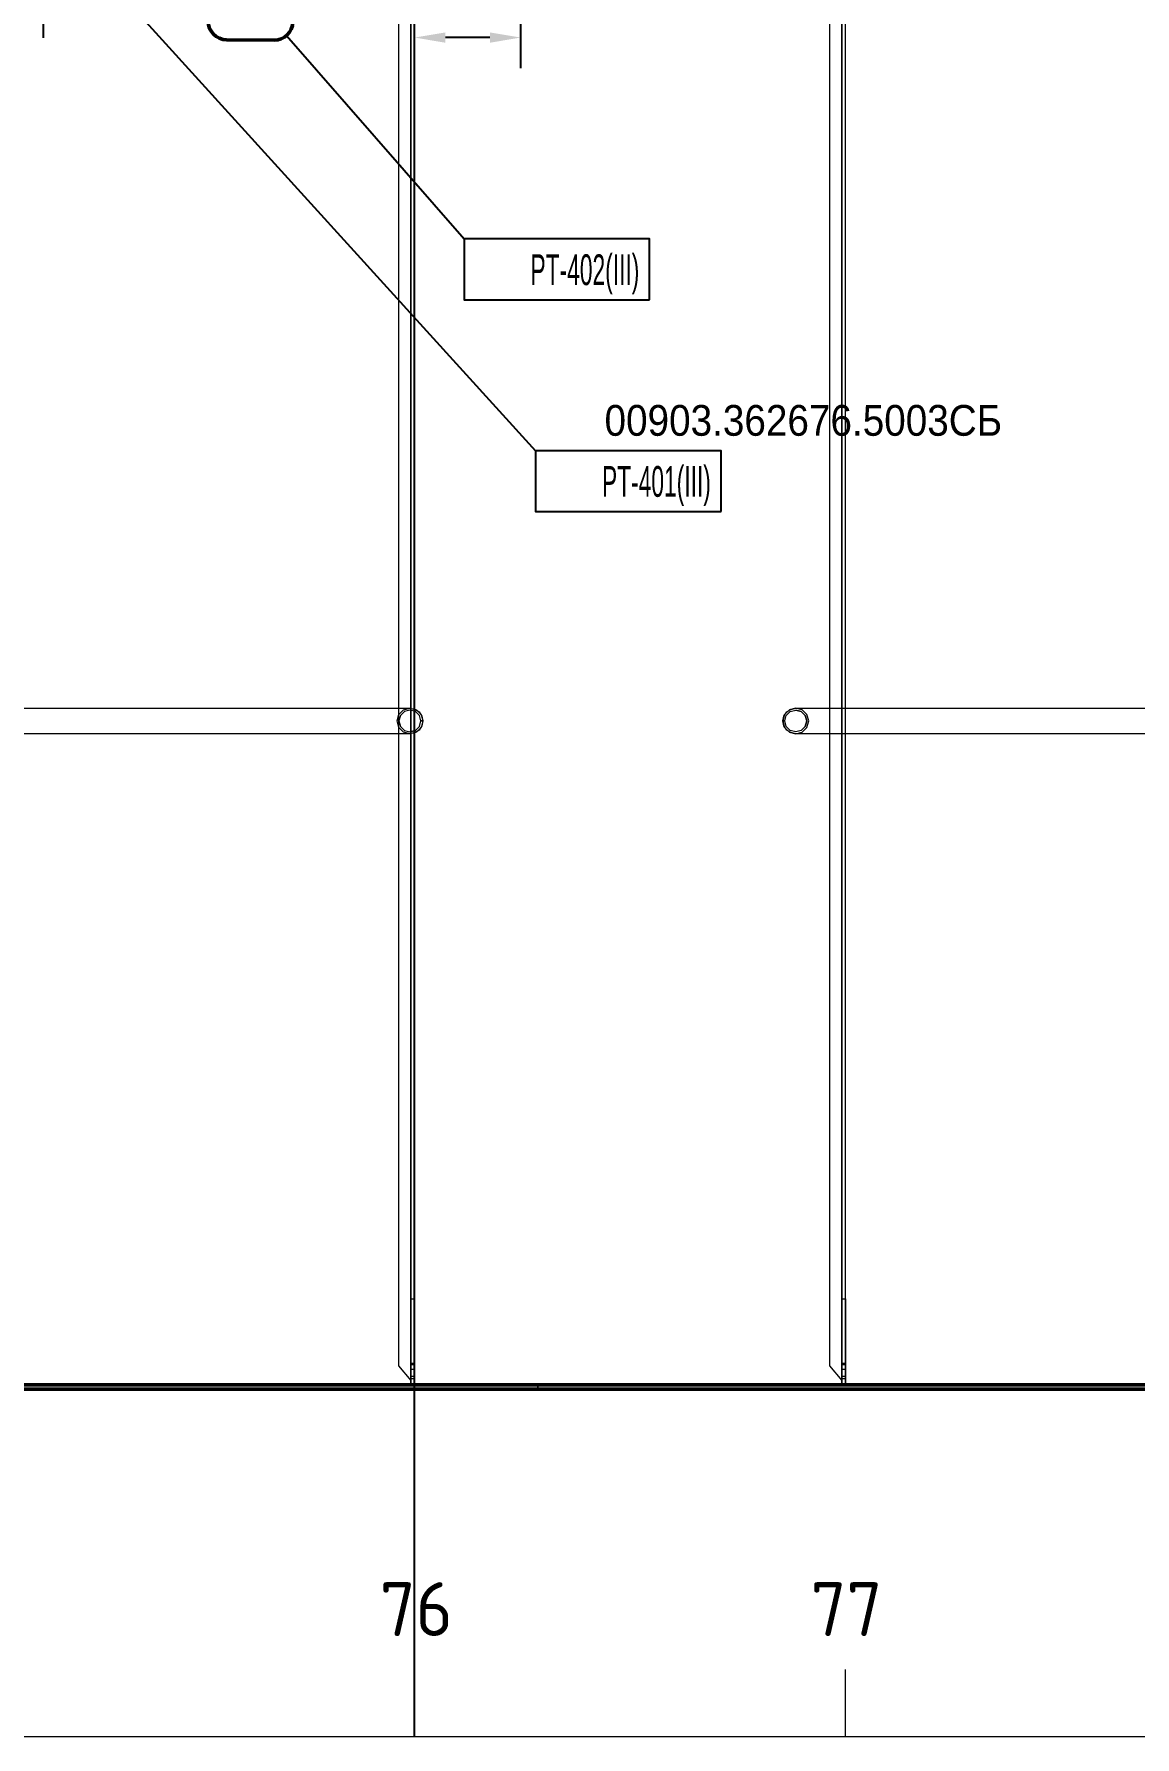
# Model space of a CAD drawing. Header units: millimetres. Extents: x -35117 to 70520, y -28859 to 27816.
# Drawn here: x 64947 to 66736, y -10309 to -7542 of the extents above; entities that cross this region are included whole.
import ezdxf

# ---------------------------------------------------------------- set-up
doc = ezdxf.new("R2010")
doc.units = ezdxf.units.MM
for name, color, linetype in [('-1', 7, 'Continuous'), ('-1102', 7, 'Continuous'), ('-1513', 7, 'Continuous'), ('PIPE_VENT', 251, 'Continuous'), ('Выноски', 7, 'Continuous'), ('Насыщение', 7, 'Continuous'), ('Позиции', 1, 'Continuous')]:
    doc.layers.add(name, color=color, linetype=linetype)
doc.layers.add('Hull', color=1, linetype='Continuous', lineweight=40)
doc.layers.add('Сигнал', color=2, linetype='Continuous', lineweight=53)
doc.styles.add('SIMPLEX', font='simplex.shx', dxfattribs={"width": 0.9, "height": 50})
doc.styles.get("Standard").update_dxf_attribs({"font": 'arial.ttf'})
doc.styles.add('Style_GOST_type_B', font='GOST type B')
doc.dimstyles.new('М_20 -1', dxfattribs={"dimscale": 0, "dimtxt": 50, "dimasz": 50, "dimexe": 50, "dimexo": 0, "dimgap": 25, "dimtad": 1, "dimdec": 0, "dimrnd": 5, "dimdsep": 46, "dimtxsty": 'SIMPLEX', "dimcen": 50, "dimclrd": 1, "dimclre": 1, "dimclrt": 3, "dimadec": 0, "dimazin": 0, "dimtfac": 1, "dimtdec": 0, "dimtmove": 0, "dimatfit": 3, "dimfxl": 1, "dimtolj": 1, "dimtzin": 0, "dimarcsym": 0})

# ---------------------------------------------------------------- blocks, each defined once
blk = doc.blocks.new('*D307')
at = {"layer": 'Defpoints', "color": 0, "linetype": 'Continuous'}
for p in [(65738.1, -7319), (65565.8, -7547.2), (65565.8, -10309.1)]:
    blk.add_point(p, dxfattribs=at)
at = {"layer": 'Hull', "color": 1, "linetype": 'Continuous', "lineweight": -2}
for p, q in [((65738.1, -7319), (65738.1, -7597.2)), ((65565.8, -10309.1), (65565.8, -7497.2)), ((65688.1, -7547.2), (65615.8, -7547.2))]:
    blk.add_line(p, q, dxfattribs=at)
at = {"layer": 'Hull', "color": 1, "linetype": 'Continuous'}
for points in [[(65615.8, -7538.9), (65615.8, -7555.6), (65565.8, -7547.2)], [(65688.1, -7538.9), (65688.1, -7555.6), (65738.1, -7547.2)]]:
    blk.add_solid(points, dxfattribs=at)
at = {"layer": 'Hull', "color": 3, "linetype": 'Continuous', "lineweight": 9, "insert": (65652, -7497.2), "char_height": 50, "attachment_point": 5, "style": 'SIMPLEX'}
blk.add_mtext('\\A1;170', dxfattribs=at)
blk = doc.blocks.new('*D285')
at = {"layer": 'Defpoints', "color": 0, "linetype": 'Continuous'}
for p in [(64962, -7392.5), (64865.8, -7497.6), (64865.8, -10309.1)]:
    blk.add_point(p, dxfattribs=at)
at = {"layer": 'Hull', "color": 1, "linetype": 'Continuous', "lineweight": -2}
for p, q in [((64962, -7392.5), (64962, -7547.6)), ((64865.8, -10309.1), (64865.8, -7447.6)), ((64815.8, -7497.6), (64643, -7497.6)), ((64962, -7497.6), (64865.8, -7497.6)), ((65012, -7497.6), (65062, -7497.6))]:
    blk.add_line(p, q, dxfattribs=at)
at = {"layer": 'Hull', "color": 1, "linetype": 'Continuous'}
for points in [[(64815.8, -7489.3), (64815.8, -7505.9), (64865.8, -7497.6)], [(65012, -7489.3), (65012, -7505.9), (64962, -7497.6)]]:
    blk.add_solid(points, dxfattribs=at)
at = {"layer": 'Hull', "color": 3, "linetype": 'Continuous', "lineweight": 9, "insert": (64704.4, -7447.6), "char_height": 50, "attachment_point": 5, "style": 'SIMPLEX'}
blk.add_mtext('\\A1;95', dxfattribs=at)

msp = doc.modelspace()

# ---------------------------------------------------------------- linework, layer by layer
at = {"layer": '-1', "color": 1, "lineweight": 0}
for p, q in [((65565.81, -10309.107), (65565.81, -10199.732)), ((66265.81, -10309.107), (66265.81, -10199.732)), ((70465.81, -10309.107), (50582.729, -10309.107))]:
    msp.add_line(p, q, dxfattribs=at)
at = {"layer": '-1102', "color": 3, "lineweight": 0}
for p, q in [((65765.811, -9743.897), (65765.811, -9736.896)), ((65765.811, -9736.896), (65765.811, -9743.897)), ((65765.811, -9743.897), (65765.811, -9736.896))]:
    msp.add_line(p, q, dxfattribs=at)
at = {"layer": '-1513', "color": 34, "lineweight": 0}
msp.add_line((69415.811, -9743.897), (66665.811, -9743.897), dxfattribs=at)
at = {"color": 5, "lineweight": 0}
for p in [(65715.811, -9736.896), (65715.811, -9743.897)]:
    msp.add_point(p, dxfattribs=at)
at = {"layer": 'Hull', "color": 86, "linetype": 'Continuous', "lineweight": 9}
for p, q in [((65559.811, -7243.897), (65559.811, -9736.896)), ((65559.811, -9729.749), (65559.811, -7251.047)), ((66259.811, -7243.897), (66259.811, -9736.896)), ((66259.811, -9729.749), (66259.811, -7251.047)), ((65539.811, -7274.885), (65539.811, -9705.909)), ((65565.811, -9701.899), (65565.811, -7253.898)), ((66239.811, -7274.885), (66239.811, -9705.909)), ((66265.811, -9701.899), (66265.811, -7253.898)), ((65539.811, -9705.909), (65559.811, -9729.749)), ((65559.811, -9701.899), (65565.811, -9701.899)), ((65565.811, -9704.56), (65559.811, -9704.56)), ((65565.811, -9712.146), (65559.811, -9712.146)), ((65565.811, -9704.56), (65565.811, -9701.899)), ((65565.811, -9712.146), (65565.811, -9704.56)), ((65565.811, -9723.505), (65565.811, -9712.146)), ((66239.811, -9705.909), (66259.811, -9729.749)), ((66259.811, -9701.899), (66265.811, -9701.899)), ((66265.811, -9704.56), (66259.811, -9704.56)), ((66265.811, -9712.146), (66259.811, -9712.146)), ((66265.811, -9704.56), (66265.811, -9701.899)), ((66265.811, -9712.146), (66265.811, -9704.56)), ((66265.811, -9723.505), (66265.811, -9712.146)), ((65565.811, -9723.505), (65559.811, -9723.505)), ((65565.811, -9726.899), (65559.811, -9726.899)), ((66265.811, -9723.505), (66259.811, -9723.505)), ((66265.811, -9726.899), (66259.811, -9726.899)), ((65559.811, -9743.897), (65565.811, -9743.897)), ((66259.811, -9743.897), (66265.811, -9743.897))]:
    msp.add_line(p, q, dxfattribs=at)
at = {"layer": 'Hull', "color": 4, "linetype": 'Continuous', "lineweight": 50}
for p, q in [((65765.811, -9736.896), (64315.811, -9736.896)), ((70465.996, -9736.896), (65765.811, -9736.896)), ((66665.811, -9743.897), (63525.772, -9743.897)), ((63525.772, -9743.897), (70466.028, -9743.897)), ((64315.811, -9743.897), (65765.811, -9743.897)), ((65765.811, -9743.897), (70466.028, -9743.897))]:
    msp.add_line(p, q, dxfattribs=at)
at = {"layer": 'Hull', "color": 86, "linetype": 'Continuous', "lineweight": 9}
for points in [[(65559.811, -7251.047), (65539.811, -7274.885), (65539.811, -9705.909), (65559.811, -9729.749)], [(65559.811, -9701.899), (65559.811, -7253.898), (65559.811, -7243.897)], [(66259.811, -7251.047), (66239.811, -7274.885), (66239.811, -9705.909), (66259.811, -9729.749)], [(66259.811, -9701.899), (66259.811, -7253.898), (66259.811, -7243.897)], [(65559.811, -9596.9), (65565.811, -9596.9), (65565.811, -9726.899)], [(65559.811, -9736.896), (65559.811, -9602.051), (65559.811, -9596.9)], [(65559.811, -9596.9), (65559.811, -9726.899), (65559.811, -9736.896)], [(66259.811, -9596.9), (66265.811, -9596.9), (66265.811, -9726.899)], [(66259.811, -9736.896), (66259.811, -9602.051), (66259.811, -9596.9)], [(66259.811, -9596.9), (66259.811, -9726.899), (66259.811, -9736.896)], [(65559.811, -9736.896), (65559.811, -9723.505), (65559.811, -9712.146), (65559.811, -9704.56), (65559.811, -9701.899)], [(66259.811, -9736.896), (66259.811, -9723.505), (66259.811, -9712.146), (66259.811, -9704.56), (66259.811, -9701.899)], [(65559.811, -9736.896), (65565.811, -9736.896), (65565.811, -9723.505)], [(65565.811, -9726.899), (65565.811, -9736.896), (65559.811, -9736.896)], [(66259.811, -9736.896), (66265.811, -9736.896), (66265.811, -9723.505)], [(66265.811, -9726.899), (66265.811, -9736.896), (66259.811, -9736.896)]]:
    msp.add_lwpolyline(points, dxfattribs=at)
at = {"layer": 'PIPE_VENT', "color": 251, "linetype": 'Continuous', "lineweight": 5}
for p, q in [((65537.184, -8657.898), (65539.998, -8647.397)), ((65539.998, -8668.396), (65537.184, -8657.898)), ((65539.998, -8647.397), (65547.684, -8639.71)), ((65547.684, -8639.71), (65558.184, -8636.896)), ((65567.084, -8642.481), (65558.184, -8640.098)), ((65558.188, -8636.896), (65566.223, -8638.495)), ((65566.223, -8638.495), (65573.035, -8643.049)), ((65573.6, -8648.996), (65567.084, -8642.481)), ((65573.035, -8643.049), (65577.586, -8649.86)), ((65575.984, -8657.898), (65573.6, -8648.996)), ((65573.6, -8666.797), (65575.984, -8657.898)), ((65575.984, -8657.898), (65579.184, -8657.898)), ((65577.586, -8649.86), (65579.184, -8657.898)), ((65579.184, -8657.898), (65577.586, -8665.934)), ((66164.15, -8657.898), (66166.963, -8647.397)), ((66164.15, -8657.898), (66165.748, -8649.86)), ((66165.748, -8665.934), (66164.15, -8657.898)), ((66166.963, -8668.396), (66164.15, -8657.898)), ((66165.748, -8649.86), (66170.301, -8643.049)), ((66166.963, -8647.397), (66174.65, -8639.71)), ((66170.301, -8643.049), (66177.115, -8638.498)), ((66174.65, -8639.71), (66185.15, -8636.896)), ((66194.051, -8642.481), (66185.15, -8640.098)), ((66200.564, -8648.996), (66194.051, -8642.481)), ((66202.949, -8657.898), (66200.564, -8648.996)), ((66200.564, -8666.797), (66202.949, -8657.898)), ((65547.684, -8676.084), (65539.998, -8668.396)), ((65558.184, -8678.898), (65547.684, -8676.084)), ((65567.084, -8673.313), (65558.184, -8675.699)), ((65573.035, -8672.748), (65566.223, -8677.298)), ((65567.084, -8673.313), (65573.6, -8666.797)), ((65577.586, -8665.934), (65573.035, -8672.748)), ((66170.301, -8672.748), (66165.748, -8665.934)), ((66174.65, -8676.084), (66166.963, -8668.396)), ((66177.115, -8677.298), (66170.301, -8672.748)), ((66185.15, -8678.898), (66174.65, -8676.084)), ((66194.051, -8673.313), (66185.15, -8675.699)), ((66194.051, -8673.313), (66200.564, -8666.797))]:
    msp.add_line(p, q, dxfattribs=at)
for points in [[(64865.811, -8638.495), (64865.811, -8636.896), (65558.188, -8636.896)], [(65558.184, -8678.898), (65547.684, -8676.084), (65539.998, -8668.396), (65537.184, -8657.898), (65539.998, -8647.397), (65547.684, -8639.71), (65558.184, -8636.896)], [(65558.184, -8640.098), (65549.283, -8642.481), (65542.77, -8648.996), (65540.385, -8657.898), (65542.77, -8666.797), (65549.285, -8673.313), (65558.184, -8675.699)], [(65558.184, -8636.896), (65568.684, -8639.71), (65576.371, -8647.397), (65579.184, -8657.898), (65575.984, -8657.898)], [(65575.984, -8657.898), (65573.6, -8648.996), (65567.084, -8642.481), (65558.184, -8640.098)], [(65579.184, -8657.898), (65576.371, -8668.396), (65568.684, -8676.084), (65558.184, -8678.898)], [(65558.184, -8675.699), (65567.084, -8673.313), (65573.6, -8666.797), (65575.984, -8657.898)], [(66185.15, -8636.896), (66174.65, -8639.71), (66166.963, -8647.397), (66164.15, -8657.898)], [(66164.15, -8657.898), (66167.35, -8657.898), (66169.734, -8648.996), (66176.25, -8642.481), (66185.15, -8640.098)], [(66164.15, -8657.898), (66166.963, -8668.396), (66174.65, -8676.084), (66185.15, -8678.898)], [(66185.15, -8675.699), (66176.25, -8673.313), (66169.734, -8666.797), (66167.35, -8657.898), (66164.15, -8657.898)], [(66177.115, -8638.498), (66185.152, -8636.896), (68894.139, -8636.896)], [(66185.15, -8678.898), (66195.65, -8676.084), (66203.336, -8668.396), (66206.15, -8657.898), (66203.336, -8647.397), (66195.65, -8639.71), (66185.15, -8636.896)], [(66185.15, -8640.098), (66194.051, -8642.481), (66200.564, -8648.996), (66202.949, -8657.898), (66200.564, -8666.797), (66194.051, -8673.313), (66185.15, -8675.699)], [(65566.223, -8677.298), (65558.188, -8678.898), (64865.811, -8678.898), (64865.811, -8677.298)], [(68902.174, -8677.298), (68894.139, -8678.898), (66185.152, -8678.898), (66177.115, -8677.298)]]:
    msp.add_lwpolyline(points, dxfattribs=at)
at = {"layer": 'Выноски', "color": 1}
for points in [[(65947.7, -7973.526), (65947.7, -7874.526), (65646.063, -7874.526), (65646.063, -7973.526), (65947.7, -7973.526)], [(66063.907, -8317.616), (66063.907, -8218.616), (65762.269, -8218.616), (65762.269, -8317.616), (66063.907, -8317.616)]]:
    msp.add_lwpolyline(points, dxfattribs=at)
at = {"layer": 'Насыщение', "color": 1}
for p, q in [((64974.409, -7350.907), (65762.269, -8218.616)), ((65357.528, -7544.121), (65646.063, -7874.526))]:
    msp.add_line(p, q, dxfattribs=at)
at = {"layer": 'Сигнал', "lineweight": 50}
msp.add_lwpolyline([(65367.984, -7500.132), (65367.794, -7521.788, -0.41421356), (65337.531, -7551.524), (65260.26, -7550.845, -0.41421356), (65230.525, -7520.583), (65231.546, -7404.246, 0.41421356), (65201.811, -7373.984), (65194.955, -7373.923)], format="xyb", dxfattribs=at)

# ---------------------------------------------------------------- texts
at = {"layer": '-1', "color": 3, "lineweight": 0, "style": 'Style_GOST_type_B'}
for s, p in [('76', (65509.108, -10145.045)), ('77', (66209.046, -10145.045))]:
    msp.add_text(s, height=87.5, dxfattribs=at).set_placement(p)
at = {"layer": 'Выноски', "color": 3, "width": 0.53}
for s, p in [('РТ-402(III) ', (65754.029, -7949.526)), ('РТ-401(III) ', (65870.235, -8293.616))]:
    msp.add_text(s, height=50, dxfattribs=at).set_placement(p)
at = {"layer": 'Позиции', "color": 3, "width": 0.9}
msp.add_text('00903.362676.5003СБ', height=50, dxfattribs=at).set_placement((65874.386, -8194.373))

# ---------------------------------------------------------------- dimensions: what is measured, and where the dimension line sits
at = {"layer": 'Hull', "color": 86, "linetype": 'Continuous', "lineweight": 9}
for base, p1, p2, picture, middle in [((65565.81, -7547.219), (65738.121, -7319.01), (65565.81, -10309.107), '*D307', (65651.966, -7497.219)), ((64865.81, -7497.602), (64961.981, -7392.544), (64865.81, -10309.107), '*D285', (64704.382, -7447.602))]:
    dim = msp.add_linear_dim(base=base, p1=p1, p2=p2, angle=180, dimstyle='М_20 -1', override={"dimscale": 1, "dimfxl": 1.25}, dxfattribs=at)
    dim.commit()
    dim.dimension.update_dxf_attribs({"geometry": picture, "text_midpoint": middle})

doc.saveas('drawing.dxf')
